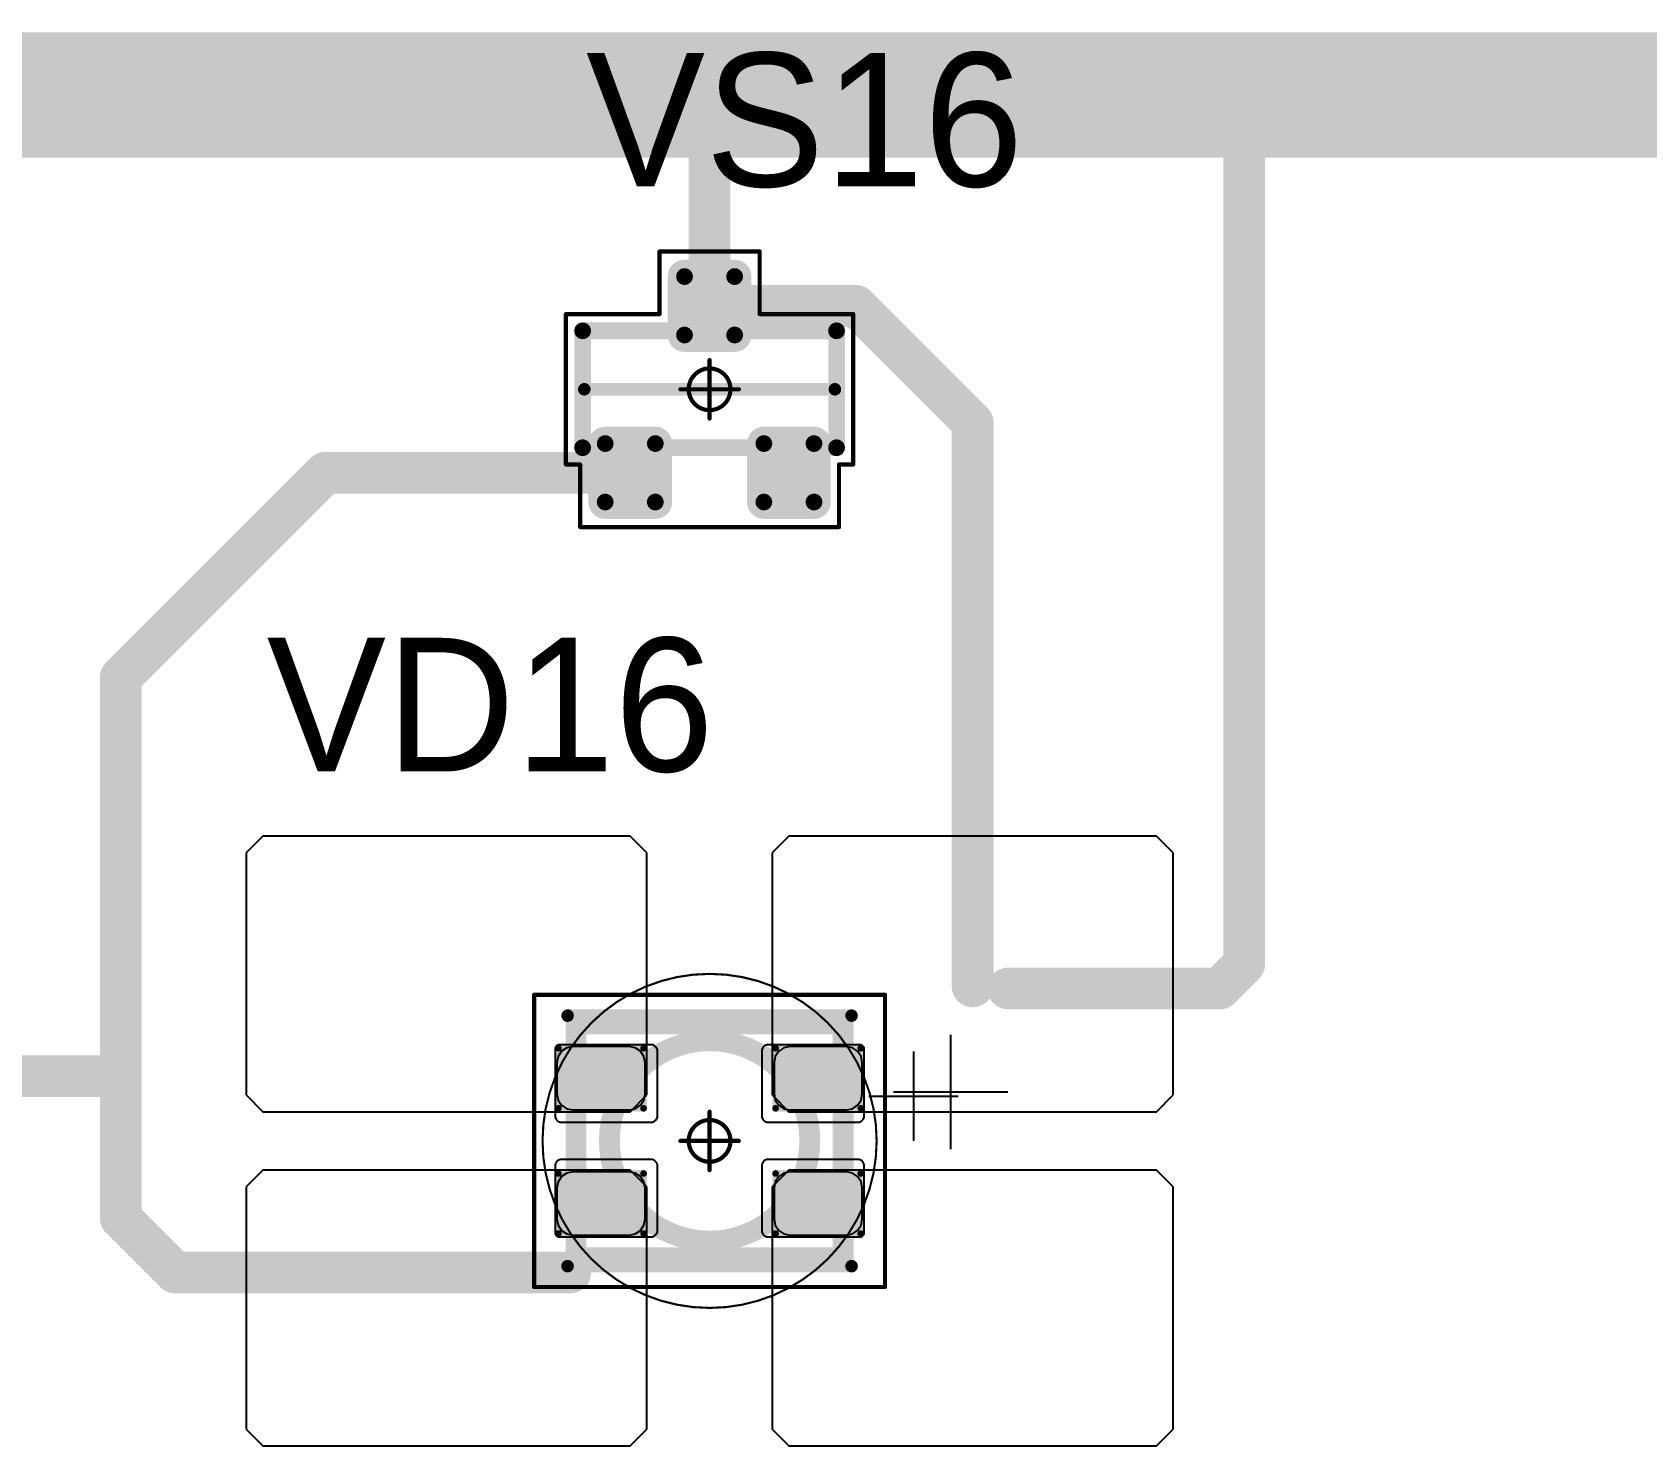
# Model space of a CAD drawing. Header units: millimetres. Extents: x 0 to 400, y 0 to 514.
# Drawn here: x 131.89 to 151.22, y 328.85 to 345.77 of the extents above; entities that cross this region are included whole.
import ezdxf

# ---------------------------------------------------------------- set-up
doc = ezdxf.new("R2010")
doc.units = ezdxf.units.MM
for name, color, linetype in [('Mechanical13', 56, 'Continuous'), ('Mechanical15', 56, 'Continuous'), ('Mechanical2', 216, 'Continuous'), ('TopLayer', 1, 'Continuous'), ('TopOverlay', 2, 'Continuous'), ('TopPaste', 8, 'Continuous'), ('TopSolder', 216, 'Continuous')]:
    doc.layers.add(name, color=color, linetype=linetype)

# ---------------------------------------------------------------- blocks, each defined once
blk = doc.blocks.new('SOT23_166')
at = {"layer": 'Mechanical13', "const_width": 0.1999996}
for points in [[(-0.7000011399999999, 1.52008078), (0.7000011399999999, 1.52008078)], [(-0.7000011399999999, 1.52008078), (-0.7000011399999999, -1.51991822)], [(0.7000011399999999, 1.52008078), (0.7000011399999999, -1.51991822)], [(-0.7000011399999999, -1.51991822), (0.7000011399999999, -1.51991822)]]:
    blk.add_lwpolyline(points, dxfattribs=at)
at = {"layer": 'Mechanical13', "const_width": 0.0999998}
for points in [[(-0.75000104, 1.52008078, 1), (-0.65000124, 1.52008078, 1)], [(-0.75000104, 1.52008078, 1), (-0.65000124, 1.52008078, 1)], [(0.65000124, 1.52008078, 1), (0.75000104, 1.52008078, 1)], [(0.65000124, 1.52008078, 1), (0.75000104, 1.52008078, 1)], [(-0.75000104, -1.51991822, 1), (-0.65000124, -1.51991822, 1)], [(-0.75000104, -1.51991822, 1), (-0.65000124, -1.51991822, 1)], [(0.65000124, -1.51991822, 1), (0.75000104, -1.51991822, 1)], [(0.65000124, -1.51991822, 1), (0.75000104, -1.51991822, 1)]]:
    blk.add_lwpolyline(points, format="xyb", close=True, dxfattribs=at)
at = {"layer": 'Mechanical15', "const_width": 0.0499999}
for points in [[(-0.90000074, 1.72008038), (-0.90000074, 1.55008072)], [(-0.90000074, 1.72008038), (0.90000074, 1.72008038)], [(0.90000074, 1.72008038), (0.90000074, 0.6000800799999999)], [(-1.64999924, 1.55008072), (-1.64999924, -1.54991816)], [(-1.64999924, 1.55008072), (-0.90000074, 1.55008072)], [(0.90000074, 0.6000800799999999), (1.64999924, 0.6000800799999999)], [(1.64999924, 0.6000800799999999), (1.64999924, -0.59991752)], [(0, 0.35007804), (0, -0.34991802)], [(-0.3499993, 8.128e-05), (0.3499993, 8.128e-05)], [(0.90000074, -0.59991752), (1.64999924, -0.59991752)], [(0.90000074, -0.59991752), (0.90000074, -1.71991782)], [(-1.64999924, -1.54991816), (-0.90000074, -1.54991816)], [(-0.90000074, -1.54991816), (-0.90000074, -1.71991782)], [(-0.90000074, -1.71991782), (0.90000074, -1.71991782)]]:
    blk.add_lwpolyline(points, dxfattribs=at)
at = {"layer": 'Mechanical15'}
for points, const_width in [([(-0.9125000799999999, 1.72008038, 1), (-0.8875014, 1.72008038, 1)], 0.02499868), ([(-0.9125000799999999, 1.72008038, 1), (-0.8875014, 1.72008038, 1)], 0.02499868), ([(0.8875014, 1.72008038, 1), (0.9125000799999999, 1.72008038, 1)], 0.02499868), ([(0.8875014, 1.72008038, 1), (0.9125000799999999, 1.72008038, 1)], 0.02499868), ([(-1.66249858, 1.55008072, 1), (-1.6374999, 1.55008072, 1)], 0.02499868), ([(-1.66249858, 1.55008072, 1), (-1.6374999, 1.55008072, 1)], 0.02499868), ([(-0.9125000799999999, 1.55008072, 1), (-0.8875014, 1.55008072, 1)], 0.02499868), ([(-0.9125000799999999, 1.55008072, 1), (-0.8875014, 1.55008072, 1)], 0.02499868), ([(0.8875014, 0.6000800799999999, 1), (0.9125000799999999, 0.6000800799999999, 1)], 0.02499868), ([(0.8875014, 0.6000800799999999, 1), (0.9125000799999999, 0.6000800799999999, 1)], 0.02499868), ([(1.6374999, 0.6000800799999999, 1), (1.66249858, 0.6000800799999999, 1)], 0.02499868), ([(1.6374999, 0.6000800799999999, 1), (1.66249858, 0.6000800799999999, 1)], 0.02499868), ([(0.2499995, 8.382e-05, 1), (-0.2499995, 8.382e-05, 1)], 0.0499999), ([(-0.01249934, 0.35007804, 1), (0.01249934, 0.35007804, 1)], 0.02499868), ([(-0.36249864, 8.128e-05, 1), (-0.33749996, 8.128e-05, 1)], 0.02499868), ([(-0.26249884, 8.382e-05, 1), (-0.23750016, 8.382e-05, 1)], 0.02499868), ([(0.23750016, 8.382e-05, 1), (0.26249884, 8.382e-05, 1)], 0.02499868), ([(0.33749996, 8.128e-05, 1), (0.36249864, 8.128e-05, 1)], 0.02499868), ([(-0.01249934, -0.34991802, 1), (0.01249934, -0.34991802, 1)], 0.02499868), ([(0.8875014, -0.59991752, 1), (0.9125000799999999, -0.59991752, 1)], 0.02499868), ([(0.8875014, -0.59991752, 1), (0.9125000799999999, -0.59991752, 1)], 0.02499868), ([(1.6374999, -0.59991752, 1), (1.66249858, -0.59991752, 1)], 0.02499868), ([(1.6374999, -0.59991752, 1), (1.66249858, -0.59991752, 1)], 0.02499868), ([(-1.66249858, -1.54991816, 1), (-1.6374999, -1.54991816, 1)], 0.02499868), ([(-1.66249858, -1.54991816, 1), (-1.6374999, -1.54991816, 1)], 0.02499868), ([(-0.9125000799999999, -1.54991816, 1), (-0.8875014, -1.54991816, 1)], 0.02499868), ([(-0.9125000799999999, -1.54991816, 1), (-0.8875014, -1.54991816, 1)], 0.02499868), ([(-0.9125000799999999, -1.71991782, 1), (-0.8875014, -1.71991782, 1)], 0.02499868), ([(-0.9125000799999999, -1.71991782, 1), (-0.8875014, -1.71991782, 1)], 0.02499868), ([(0.8875014, -1.71991782, 1), (0.9125000799999999, -1.71991782, 1)], 0.02499868), ([(0.8875014, -1.71991782, 1), (0.9125000799999999, -1.71991782, 1)], 0.02499868)]:
    blk.add_lwpolyline(points, format="xyb", close=True, dxfattribs=dict(at, const_width=const_width))
at = {"layer": 'TopLayer', "const_width": 0.0999998}
for points in [[(-1.39999974, 1.25008132, 1), (-1.29999994, 1.25008132, 1)], [(-0.7000011399999999, 1.25008132, 1), (-0.6000013399999999, 1.25008132, 1)], [(-1.39999974, 0.65008252, 1), (-1.29999994, 0.65008252, 1)], [(-0.7000011399999999, 0.65008252, 1), (-0.6000013399999999, 0.65008252, 1)], [(0.6000013399999999, 0.30008068, 1), (0.7000011399999999, 0.30008068, 1)], [(1.29999994, 0.30008068, 1), (1.39999974, 0.30008068, 1)], [(0.6000013399999999, -0.29991812, 1), (0.7000011399999999, -0.29991812, 1)], [(1.29999994, -0.29991812, 1), (1.39999974, -0.29991812, 1)], [(-1.39999974, -0.64991996, 1), (-1.29999994, -0.64991996, 1)], [(-0.7000011399999999, -0.64991996, 1), (-0.6000013399999999, -0.64991996, 1)], [(-1.39999974, -1.24991876, 1), (-1.29999994, -1.24991876, 1)], [(-0.7000011399999999, -1.24991876, 1), (-0.6000013399999999, -1.24991876, 1)]]:
    blk.add_lwpolyline(points, format="xyb", close=True, dxfattribs=at)
at = {"layer": 'TopLayer'}
for points in [[(-1.44999964, 1.25008132), (-1.44999964, 0.65008252), (-0.55000144, 1.25008132), (-0.55000144, 0.65008252)], [(-1.34999984, 1.35008112), (-1.34999984, 0.55008272), (-0.65000124, 1.35008112), (-0.65000124, 0.55008272)], [(0.65000124, 0.40008048), (0.65000124, -0.39991792), (1.34999984, 0.40008048), (1.34999984, -0.39991792)], [(0.55000144, 0.30008068), (0.55000144, -0.29991812), (1.44999964, 0.30008068), (1.44999964, -0.29991812)], [(-1.34999984, -0.54992016), (-1.34999984, -1.34991856), (-0.65000124, -0.54992016), (-0.65000124, -1.34991856)], [(-1.44999964, -0.64991996), (-1.44999964, -1.24991876), (-0.55000144, -0.64991996), (-0.55000144, -1.24991876)]]:
    blk.add_solid(points, dxfattribs=at)
at = {"layer": 'TopOverlay', "const_width": 0.1499997}
blk.add_lwpolyline([(0, 1.50000208), (0, -1.50000208)], dxfattribs=at)
at = {"layer": 'TopOverlay', "const_width": 0.07499858}
for points in [[(-0.03750056, 1.50000208, 1), (0.03750056, 1.50000208, 1)], [(-0.03750056, -1.50000208, 1), (0.03750056, -1.50000208, 1)]]:
    blk.add_lwpolyline(points, format="xyb", close=True, dxfattribs=at)
at = {"layer": 'TopPaste', "const_width": 0.07499858}
for points in [[(-1.38749786, 1.25008132, 1), (-1.31250182, 1.25008132, 1)], [(-0.68749926, 1.25008132, 1), (-0.61250322, 1.25008132, 1)], [(-1.38749786, 0.65008252, 1), (-1.31250182, 0.65008252, 1)], [(-0.68749926, 0.65008252, 1), (-0.61250322, 0.65008252, 1)], [(0.61250322, 0.30008068, 1), (0.68749926, 0.30008068, 1)], [(1.31250182, 0.30008068, 1), (1.38749786, 0.30008068, 1)], [(0.61250322, -0.29991812, 1), (0.68749926, -0.29991812, 1)], [(1.31250182, -0.29991812, 1), (1.38749786, -0.29991812, 1)], [(-1.38749786, -0.64991996, 1), (-1.31250182, -0.64991996, 1)], [(-0.68749926, -0.64991996, 1), (-0.61250322, -0.64991996, 1)], [(-1.38749786, -1.24991876, 1), (-1.31250182, -1.24991876, 1)], [(-0.68749926, -1.24991876, 1), (-0.61250322, -1.24991876, 1)]]:
    blk.add_lwpolyline(points, format="xyb", close=True, dxfattribs=at)
at = {"layer": 'TopPaste'}
for points in [[(-1.42499842, 1.25008132), (-1.42499842, 0.65008252), (-0.5750026599999999, 1.25008132), (-0.5750026599999999, 0.65008252)], [(-1.34999984, 1.3250799), (-1.34999984, 0.57508394), (-0.65000124, 1.3250799), (-0.65000124, 0.57508394)], [(0.5750026599999999, 0.30008068), (0.5750026599999999, -0.29991812), (1.42499842, 0.30008068), (1.42499842, -0.29991812)], [(0.65000124, 0.37507926), (0.65000124, -0.3749166999999999), (1.34999984, 0.37507926), (1.34999984, -0.3749166999999999)], [(-1.34999984, -0.57492138), (-1.34999984, -1.32491734), (-0.65000124, -0.57492138), (-0.65000124, -1.32491734)], [(-1.42499842, -0.64991996), (-1.42499842, -1.24991876), (-0.5750026599999999, -0.64991996), (-0.5750026599999999, -1.24991876)]]:
    blk.add_solid(points, dxfattribs=at)
at = {"layer": 'TopSolder', "const_width": 0.2015998}
for points in [[(-1.45079974, 1.25008132, 1), (-1.24919994, 1.25008132, 1)], [(-0.75080114, 1.25008132, 1), (-0.5492013399999999, 1.25008132, 1)], [(-1.45079974, 0.65008252, 1), (-1.24919994, 0.65008252, 1)], [(-0.75080114, 0.65008252, 1), (-0.5492013399999999, 0.65008252, 1)], [(0.5492013399999999, 0.30008068, 1), (0.75080114, 0.30008068, 1)], [(1.24919994, 0.30008068, 1), (1.45079974, 0.30008068, 1)], [(0.5492013399999999, -0.29991812, 1), (0.75080114, -0.29991812, 1)], [(1.24919994, -0.29991812, 1), (1.45079974, -0.29991812, 1)], [(-1.45079974, -0.64991996, 1), (-1.24919994, -0.64991996, 1)], [(-0.75080114, -0.64991996, 1), (-0.5492013399999999, -0.64991996, 1)], [(-1.45079974, -1.24991876, 1), (-1.24919994, -1.24991876, 1)], [(-0.75080114, -1.24991876, 1), (-0.5492013399999999, -1.24991876, 1)]]:
    blk.add_lwpolyline(points, format="xyb", close=True, dxfattribs=at)
at = {"layer": 'TopSolder'}
for points in [[(-1.34999984, 1.45168112), (-1.34999984, 0.44848272), (-0.65000124, 1.45168112), (-0.65000124, 0.44848272)], [(-1.55159964, 1.25008132), (-1.55159964, 0.65008252), (-0.4484014399999999, 1.25008132), (-0.4484014399999999, 0.65008252)], [(0.65000124, 0.50168048), (0.65000124, -0.50151792), (1.34999984, 0.50168048), (1.34999984, -0.50151792)], [(0.4484014399999999, 0.30008068), (0.4484014399999999, -0.29991812), (1.55159964, 0.30008068), (1.55159964, -0.29991812)], [(-1.34999984, -0.44832016), (-1.34999984, -1.45151856), (-0.65000124, -0.44832016), (-0.65000124, -1.45151856)], [(-1.55159964, -0.64991996), (-1.55159964, -1.24991876), (-0.4484014399999999, -0.64991996), (-0.4484014399999999, -1.24991876)]]:
    blk.add_solid(points, dxfattribs=at)
blk = doc.blocks.new('E65F_339')
at = {"layer": 'Mechanical13'}
for p, q in [((2.4405844, 1.07120182), (2.4405844, 2.54e-06)), ((1.90498476, 0.5356021799999999), (2.97618404, 0.5356021799999999))]:
    blk.add_line(p, q, dxfattribs=at)
at = {"layer": 'Mechanical13', "const_width": 0.2499995}
for points in [[(-1.60001712, -1.39999974), (-1.60001458, 1.3999972)], [(-1.60001458, 1.3999972), (1.59998156, 1.39999974)], [(1.59998156, -1.39999974), (1.59998156, 1.39999974)], [(-1.60001712, -1.39999974), (1.59998156, -1.39999974)]]:
    blk.add_lwpolyline(points, dxfattribs=at)
at = {"layer": 'Mechanical13'}
for points, const_width in [([(-1.66251382, 1.3999972, 1), (-1.53751534, 1.3999972, 1)], 0.12499848), ([(-1.66251382, 1.3999972, 1), (-1.53751534, 1.3999972, 1)], 0.12499848), ([(1.53748232, 1.39999974, 1), (1.6624808, 1.39999974, 1)], 0.12499848), ([(1.53748232, 1.39999974, 1), (1.6624808, 1.39999974, 1)], 0.12499848), ([(1.19998236, 0, 1), (-1.20001792, 0, 1)], 0.2499995), ([(-1.26251716, 0, 1), (-1.13751868, 0, 1)], 0.12499848), ([(1.13748312, 0, 1), (1.2624816, 0, 1)], 0.12499848), ([(-1.66251636, -1.39999974, 1), (-1.53751788, -1.39999974, 1)], 0.12499848), ([(-1.66251636, -1.39999974, 1), (-1.53751788, -1.39999974, 1)], 0.12499848), ([(1.53748232, -1.39999974, 1), (1.6624808, -1.39999974, 1)], 0.12499848), ([(1.53748232, -1.39999974, 1), (1.6624808, -1.39999974, 1)], 0.12499848)]:
    blk.add_lwpolyline(points, format="xyb", close=True, dxfattribs=dict(at, const_width=const_width))
at = {"layer": 'Mechanical15', "const_width": 0.0499999}
for points in [[(-2.10003644, 1.74999904), (2.09996532, 1.74999904)], [(-2.10003644, -1.74999904), (-2.10003644, 1.74999904)], [(2.09996532, -1.74999904), (2.09996532, 1.74999904)], [(-1.778e-05, 0.3499993), (-1.524e-05, -0.35000184)], [(-1.778e-05, 0.3499993), (-1.524e-05, -0.35000184)], [(-0.35003486, 1.778e-05), (0.34996374, 1.778e-05)], [(-0.35001708, 0), (0.34998152, 0)], [(-2.10003644, -1.74999904), (2.09996532, -1.74999904)]]:
    blk.add_lwpolyline(points, dxfattribs=at)
at = {"layer": 'Mechanical15'}
for points, const_width in [([(-2.11253578, 1.74999904, 1), (-2.0875371, 1.74999904, 1)], 0.02499868), ([(-2.11253578, 1.74999904, 1), (-2.0875371, 1.74999904, 1)], 0.02499868), ([(2.08746598, 1.74999904, 1), (2.11246466, 1.74999904, 1)], 0.02499868), ([(2.08746598, 1.74999904, 1), (2.11246466, 1.74999904, 1)], 0.02499868), ([(0.24996394, 1.778e-05, 1), (-0.25003506, 1.778e-05, 1)], 0.0499999), ([(0.24998172, 0, 1), (-0.25001728, 0, 1)], 0.0499999), ([(-0.01251712, 0.3499993, 1), (0.01248156, 0.3499993, 1)], 0.02499868), ([(-0.01251712, 0.3499993, 1), (0.01248156, 0.3499993, 1)], 0.02499868), ([(-0.3625342, 1.778e-05, 1), (-0.33753552, 1.778e-05, 1)], 0.02499868), ([(-0.36251642, 0, 1), (-0.33751774, 0, 1)], 0.02499868), ([(-0.2625344, 1.778e-05, 1), (-0.23753572, 1.778e-05, 1)], 0.02499868), ([(-0.26251662, 0, 1), (-0.23751794, 0, 1)], 0.02499868), ([(0.2374646, 1.778e-05, 1), (0.26246328, 1.778e-05, 1)], 0.02499868), ([(0.23748238, 0, 1), (0.26248106, 0, 1)], 0.02499868), ([(0.3374643999999999, 1.778e-05, 1), (0.36246308, 1.778e-05, 1)], 0.02499868), ([(0.33748218, 0, 1), (0.36248086, 0, 1)], 0.02499868), ([(-0.01251458, -0.35000184, 1), (0.0124841, -0.35000184, 1)], 0.02499868), ([(-0.01251458, -0.35000184, 1), (0.0124841, -0.35000184, 1)], 0.02499868), ([(-2.11253578, -1.74999904, 1), (-2.0875371, -1.74999904, 1)], 0.02499868), ([(-2.11253578, -1.74999904, 1), (-2.0875371, -1.74999904, 1)], 0.02499868), ([(2.08746598, -1.74999904, 1), (2.11246466, -1.74999904, 1)], 0.02499868), ([(2.08746598, -1.74999904, 1), (2.11246466, -1.74999904, 1)], 0.02499868)]:
    blk.add_lwpolyline(points, format="xyb", close=True, dxfattribs=dict(at, const_width=const_width))
at = {"layer": 'TopLayer'}
for p, q in [((-5.35001724, 3.64999778), (-5.55001684, 3.44999818)), ((-0.9500158799999998, 3.65000032), (-5.35001724, 3.650002859999999)), ((-5.35001724, 3.650002859999999), (-5.35001724, 3.64999778)), ((-0.75001628, 3.45000072), (-0.9500158799999998, 3.65000032)), ((0.9499803199999999, 3.64999778), (0.7499807199999999, 3.44999818)), ((5.349981679999999, 3.65000032), (0.9499803199999999, 3.65000032)), ((0.9499803199999999, 3.65000032), (0.9499803199999999, 3.64999778)), ((5.54998128, 3.45000072), (5.349981679999999, 3.65000032)), ((-5.55001684, 3.44999818), (-5.54973236, 3.44971116)), ((-5.54973236, 3.44971116), (-5.54973236, 0.5499989)), ((-0.75001628, 0.5499989), (-0.75001628, 3.45000072)), ((0.7499807199999999, 3.44999818), (0.7502652, 3.44971624)), ((0.7502652, 3.44971624), (0.7502652, 0.5499989)), ((5.54998128, 0.5499989), (5.54998128, 3.45000072)), ((-5.54973236, 0.5499989), (-5.35001724, 0.3499993)), ((-0.9500133399999999, 0.3499993), (-0.75001628, 0.5499989)), ((0.7502652, 0.5499989), (0.94998286, 0.34999676)), ((5.349981679999999, 0.35000184), (5.54998128, 0.5499989)), ((-5.35001724, 0.3499993), (-0.9500133399999999, 0.3499993)), ((0.94998286, 0.34999676), (5.349981679999999, 0.35000184)), ((-5.35001724, -0.35000184), (-5.55001684, -0.55000144)), ((-0.9500158799999998, -0.3499993), (-5.35001724, -0.35000184)), ((-5.35001724, -0.35000184), (-5.35001724, -0.35000184)), ((-0.75001628, -0.5499989), (-0.9500158799999998, -0.3499993)), ((0.94998286, -0.3499993), (0.7499807199999999, -0.55000144)), ((5.349981679999999, -0.3499993), (0.9499803199999999, -0.3499993)), ((0.9499803199999999, -0.3499993), (0.94998286, -0.3499993)), ((5.54998128, -0.5499989), (5.349981679999999, -0.3499993)), ((-5.55001684, -0.55000144), (-5.54973236, -0.5502833799999999)), ((-5.54973236, -0.5502833799999999), (-5.54973236, -3.45000072)), ((-0.75001628, -3.45000072), (-0.75001628, -0.5499989)), ((0.7499807199999999, -0.55000144), (0.7502652, -0.55028592)), ((0.7502652, -0.55028592), (0.7502652, -3.45000072)), ((5.54998128, -3.45000072), (5.54998128, -0.5499989)), ((-5.54973236, -3.45000072), (-5.35001724, -3.65000032)), ((-0.9500158799999998, -3.65000032), (-0.75001628, -3.45000072)), ((0.7502652, -3.45000072), (0.9499803199999999, -3.65000032)), ((5.349981679999999, -3.65000032), (5.54998128, -3.45000072)), ((-5.35001724, -3.65000032), (-0.9500158799999998, -3.65000032)), ((0.9499803199999999, -3.65000032), (5.349981679999999, -3.65000032))]:
    blk.add_line(p, q, dxfattribs=at)
at = {"layer": 'TopLayer', "const_width": 0.03999991999999999}
for points in [[(-1.82994808, 1.10999778, 1), (-1.78994816, 1.10999778, 1)], [(-0.80995012, 1.10999778, 1), (-0.7699501999999999, 1.10999778, 1)], [(0.77005434, 1.11000032, 1), (0.81005426, 1.11000032, 1)], [(1.7900523, 1.11000032, 1), (1.83005222, 1.11000032, 1)], [(-1.82994808, 0.38999922, 1), (-1.78994816, 0.38999922, 1)], [(-0.80995012, 0.38999922, 1), (-0.7699501999999999, 0.38999922, 1)], [(0.77005434, 0.39000176, 1), (0.81005426, 0.39000176, 1)], [(1.7900523, 0.39000176, 1), (1.83005222, 0.39000176, 1)], [(-1.82994554, -0.39000176, 1), (-1.78994562, -0.39000176, 1)], [(-0.8099475799999999, -0.39000176, 1), (-0.7699476599999999, -0.39000176, 1)], [(0.77005434, -0.39000176, 1), (0.81005426, -0.39000176, 1)], [(1.7900523, -0.39000176, 1), (1.83005222, -0.39000176, 1)], [(-1.82994554, -1.11000032, 1), (-1.78994562, -1.11000032, 1)], [(-0.8099475799999999, -1.11000032, 1), (-0.7699476599999999, -1.11000032, 1)], [(0.77005434, -1.11000032, 1), (0.81005426, -1.11000032, 1)], [(1.7900523, -1.11000032, 1), (1.83005222, -1.11000032, 1)]]:
    blk.add_lwpolyline(points, format="xyb", close=True, dxfattribs=at)
at = {"layer": 'TopLayer'}
for points in [[(-1.84994804, 1.10999778), (-1.84994804, 0.38999922), (-0.7499502399999999, 1.10999778), (-0.7499502399999999, 0.38999922)], [(-1.80994812, 1.1499977), (-1.80994812, 0.3499993), (-0.78995016, 1.1499977), (-0.78995016, 0.3499993)], [(0.7500543799999999, 1.11000032), (0.7500543799999999, 0.39000176), (1.85005218, 1.11000032), (1.85005218, 0.39000176)], [(0.7900543, 1.15000024), (0.7900543, 0.35000184), (1.81005226, 1.15000024), (1.81005226, 0.35000184)], [(-1.80994558, -0.35000184), (-1.80994558, -1.15000024), (-0.78994762, -0.35000184), (-0.78994762, -1.15000024)], [(0.7900543, -0.35000184), (0.7900543, -1.15000024), (1.81005226, -0.35000184), (1.81005226, -1.15000024)], [(-1.8499455, -0.39000176), (-1.8499455, -1.11000032), (-0.7499477, -0.39000176), (-0.7499477, -1.11000032)], [(0.7500543799999999, -0.39000176), (0.7500543799999999, -1.11000032), (1.85005218, -0.39000176), (1.85005218, -1.11000032)]]:
    blk.add_solid(points, dxfattribs=at)
at = {"layer": 'TopOverlay'}
for p, q in [((2.88555176, 1.27113538), (2.88555176, -0.0999998)), ((2.19998544, 0.58556652), (3.57112062, 0.58556652))]:
    blk.add_line(p, q, dxfattribs=at)
at = {"layer": 'TopOverlay', "const_width": 0.1499997}
for points in [[(-1.70001692, 1.49999954), (1.69998136, 1.50000208)], [(-1.70001692, -1.49999954), (1.69998136, -1.49999954)]]:
    blk.add_lwpolyline(points, dxfattribs=at)
at = {"layer": 'TopOverlay', "const_width": 0.07499858}
for points in [[(-1.73751748, 1.49999954, 1), (-1.66251636, 1.49999954, 1)], [(1.6624808, 1.50000208, 1), (1.73748192, 1.50000208, 1)], [(-1.73751748, -1.49999954, 1), (-1.66251636, -1.49999954, 1)], [(1.6624808, -1.49999954, 1), (1.73748192, -1.49999954, 1)]]:
    blk.add_lwpolyline(points, format="xyb", close=True, dxfattribs=at)
at = {"layer": 'TopPaste'}
for p, q in [((-1.81413912, 1.01066092), (-1.82868824, 0.93750384)), ((-1.77269648, 1.07267756), (-1.81413912, 1.01066092)), ((-1.7106773, 1.11412274), (-1.77269648, 1.07267756)), ((-1.63751768, 1.1286744), (-1.7106773, 1.11412274)), ((-0.9625152199999999, 1.12867694), (-1.63751768, 1.1286744)), ((-0.8893581399999999, 1.11412274), (-0.9625152199999999, 1.12867694)), ((-0.82733896, 1.07268264), (-0.8893581399999999, 1.11412274)), ((-0.78589632, 1.01066092), (-0.82733896, 1.07268264)), ((-0.77134212, 0.93750384), (-0.78589632, 1.01066092)), ((0.7858607599999999, 1.01066092), (0.77131164, 0.93750384)), ((0.8273034, 1.0726801), (0.7858607599999999, 1.01066092)), ((0.88932258, 1.11412274), (0.8273034, 1.0726801)), ((0.9624822000000001, 1.1286744), (0.88932258, 1.11412274)), ((1.63748212, 1.1286744), (0.9624822000000001, 1.1286744)), ((1.71064174, 1.11412274), (1.63748212, 1.1286744)), ((1.77266092, 1.07268264), (1.71064174, 1.11412274)), ((1.81410356, 1.01066092), (1.77266092, 1.07268264)), ((1.82865776, 0.93750384), (1.81410356, 1.01066092)), ((-1.82868824, 0.93750384), (-1.82868824, 0.56250078)), ((-0.77134212, 0.56250078), (-0.77134212, 0.93750384)), ((0.77131164, 0.93750384), (0.77131164, 0.56249824)), ((1.82865776, 0.56249824), (1.82865776, 0.93750384)), ((-1.82868824, 0.56250078), (-1.81413912, 0.4893411599999999)), ((-1.81413912, 0.4893411599999999), (-1.77269648, 0.42732452)), ((-1.77269648, 0.42732452), (-1.7106773, 0.38587934)), ((-0.8893581399999999, 0.38587934), (-0.82733896, 0.42731944)), ((-0.82733896, 0.42731944), (-0.78589632, 0.4893411599999999)), ((-0.78589632, 0.4893411599999999), (-0.77134212, 0.56250078)), ((0.77131164, 0.56249824), (0.7858607599999999, 0.4893411599999999)), ((0.7858607599999999, 0.4893411599999999), (0.8273034, 0.42732198)), ((0.8273034, 0.42732198), (0.88932258, 0.38587934)), ((1.71064174, 0.38587934), (1.77266092, 0.42731944)), ((1.77266092, 0.42731944), (1.81410356, 0.4893411599999999)), ((1.81410356, 0.4893411599999999), (1.82865776, 0.56249824)), ((-1.7106773, 0.38587934), (-1.63751768, 0.37132768)), ((-1.63751768, 0.37132768), (-0.96251776, 0.37132768)), ((-0.96251776, 0.37132768), (-0.8893581399999999, 0.38587934)), ((0.88932258, 0.38587934), (0.9624822000000001, 0.37132768)), ((0.9624822000000001, 0.37132768), (1.63748212, 0.37132768)), ((1.63748212, 0.37132768), (1.71064174, 0.38587934)), ((-1.7106773, -0.38587934), (-1.77269648, -0.42732198)), ((-1.63751768, -0.37132768), (-1.7106773, -0.38587934)), ((-0.96251776, -0.37132768), (-1.63751768, -0.37132768)), ((-0.8893581399999999, -0.38587934), (-0.96251776, -0.37132768)), ((-0.82733896, -0.42732198), (-0.8893581399999999, -0.38587934)), ((0.88932258, -0.3858768), (0.8273034, -0.42732198)), ((0.9624822000000001, -0.37132768), (0.88932258, -0.3858768)), ((1.63748212, -0.3713251399999999), (0.9624822000000001, -0.37132768)), ((1.71064174, -0.38587934), (1.63748212, -0.3713251399999999)), ((1.77266092, -0.42732198), (1.71064174, -0.38587934)), ((-1.81413912, -0.4893411599999999), (-1.82869078, -0.56250078)), ((-1.82869078, -0.56250078), (-1.82869078, -0.9375012999999999)), ((-1.77269648, -0.42732198), (-1.81413912, -0.4893411599999999)), ((-0.78589632, -0.4893411599999999), (-0.82733896, -0.42732198)), ((-0.7713446599999999, -0.56250078), (-0.78589632, -0.4893411599999999)), ((-0.7713446599999999, -0.9375012999999999), (-0.7713446599999999, -0.56250078)), ((0.7858607599999999, -0.4893411599999999), (0.7713091, -0.56250078)), ((0.7713091, -0.56250078), (0.7713091, -0.9375012999999999)), ((0.8273034, -0.42732198), (0.7858607599999999, -0.4893411599999999)), ((1.81410356, -0.4893411599999999), (1.77266092, -0.42732198)), ((1.82865522, -0.56250078), (1.81410356, -0.4893411599999999)), ((1.82865522, -0.9375012999999999), (1.82865522, -0.56250078)), ((-1.82869078, -0.9375012999999999), (-1.81413658, -1.01065838)), ((-0.78589378, -1.01065838), (-0.7713446599999999, -0.9375012999999999)), ((0.7713091, -0.9375012999999999), (0.7858633, -1.01065838)), ((1.8141061, -1.01065838), (1.82865522, -0.9375012999999999)), ((-1.81413658, -1.01065838), (-1.77269648, -1.0726801)), ((-1.77269648, -1.0726801), (-1.71067476, -1.1141202)), ((-1.71067476, -1.1141202), (-1.63751768, -1.12867694)), ((-1.63751768, -1.12867694), (-0.9625152199999999, -1.12867186)), ((-0.9625152199999999, -1.12867186), (-0.8893581399999999, -1.11412528)), ((-0.8893581399999999, -1.11412528), (-0.82733896, -1.0726801)), ((-0.82733896, -1.0726801), (-0.78589378, -1.01065838)), ((0.7858633, -1.01065838), (0.8273034, -1.07268264)), ((0.8273034, -1.07268264), (0.88932258, -1.1141202)), ((0.88932258, -1.1141202), (0.9624822000000001, -1.12867694)), ((0.9624822000000001, -1.12867694), (1.63748212, -1.12867186)), ((1.63748212, -1.12867186), (1.71064174, -1.11412528)), ((1.71064174, -1.11412528), (1.77266092, -1.0726801)), ((1.77266092, -1.0726801), (1.8141061, -1.01065838))]:
    blk.add_line(p, q, dxfattribs=at)
at = {"layer": 'TopSolder'}
for p, q in [((-1.84997598, 1.10063026), (-1.8500344, 1.1005693)), ((-1.8500344, 1.1005693), (-1.8500344, 0.3005455)), ((-1.84997344, 1.11056928), (-1.84997598, 1.10063026)), ((-1.84236106, 1.12892586), (-1.84997344, 1.11056928)), ((-1.82830216, 1.1429746), (-1.84236106, 1.12892586)), ((-1.80993796, 1.15057174), (-1.82830216, 1.1429746)), ((-1.80000148, 1.15056666), (-1.80993796, 1.15057174)), ((-0.70004178, 1.15057174), (-1.80000148, 1.15056666)), ((-0.68512436, 1.15057174), (-0.7000443199999999, 1.1505692)), ((-0.7000443199999999, 1.1505692), (-0.70004178, 1.15057174)), ((-0.6575552, 1.1391519), (-0.68512436, 1.15057174)), ((-0.63645542, 1.11805466), (-0.6575552, 1.1391519)), ((-0.6250355799999999, 1.0904855), (-0.63645542, 1.11805466)), ((-0.62504574, 0.30055566), (-0.6250355799999999, 1.07556808)), ((-0.6250355799999999, 1.07556808), (-0.6250355799999999, 1.0904855)), ((0.6249822399999999, 1.07555792), (0.6249644599999999, 1.07556808)), ((0.6249644599999999, 1.07556808), (0.6249669999999999, 0.3005455)), ((0.63638684, 1.1180445), (0.6249771599999999, 1.09047788)), ((0.6249771599999999, 1.09047788), (0.6249822399999999, 1.07555792)), ((0.6574789999999999, 1.13914428), (0.63638684, 1.1180445)), ((0.685038, 1.1505692), (0.6574789999999999, 1.13914428)), ((0.69995542, 1.15057174), (0.685038, 1.1505692)), ((1.79996846, 1.15056158), (0.69995542, 1.15057174)), ((1.799971, 1.15055396), (1.79996846, 1.15056158)), ((1.80990748, 1.1505565), (1.799971, 1.15055396)), ((1.82826914, 1.14295174), (1.80990748, 1.1505565)), ((1.84232296, 1.12889792), (1.82826914, 1.14295174)), ((1.84992772, 1.1105388), (1.84232296, 1.12889792)), ((1.84992772, 1.10059978), (1.84992772, 1.1105388)), ((1.84995312, 0.30055566), (1.84992772, 1.10059978)), ((-1.8500344, 0.3005455), (-1.8500344, 0.28563062)), ((-1.8500344, 0.28563062), (-1.83861456, 0.2580767)), ((-1.83861456, 0.2580767), (-1.81751986, 0.23698962)), ((-1.81751986, 0.23698962), (-1.78996086, 0.22557994)), ((-1.78996086, 0.22557994), (-1.77504598, 0.22558248)), ((-1.77504598, 0.22558248), (-1.77504344, 0.22557994)), ((-1.77504344, 0.22557994), (-0.7000443199999999, 0.22557994)), ((-0.7000443199999999, 0.22557994), (-0.6851269, 0.2255774)), ((-0.6851269, 0.2255774), (-0.6575678999999999, 0.23698962)), ((-0.6575678999999999, 0.23698962), (-0.6364732, 0.25808178)), ((-0.6364732, 0.25808178), (-0.6250533599999999, 0.28563824)), ((-0.6250533599999999, 0.30055312), (-0.62504574, 0.30055566)), ((-0.6250533599999999, 0.28563824), (-0.6250533599999999, 0.30055312)), ((0.6249669999999999, 0.3005455), (0.62496954, 0.28563062)), ((0.62496954, 0.28563062), (0.6363893799999999, 0.25807416)), ((0.6363893799999999, 0.25807416), (0.6574866199999999, 0.23698708)), ((0.6574866199999999, 0.23698708), (0.6850481599999999, 0.2255774)), ((0.6850481599999999, 0.2255774), (0.6999604999999999, 0.22558248)), ((0.6999604999999999, 0.22558248), (0.69995542, 0.22557994)), ((0.69995542, 0.22557994), (1.77495708, 0.22557994)), ((1.77495708, 0.22557994), (1.78986942, 0.22557486)), ((1.78986942, 0.22557486), (1.81743096, 0.23698454)), ((1.81743096, 0.23698454), (1.83852566, 0.25807162)), ((1.83852566, 0.25807162), (1.8499455, 0.28562808)), ((1.8499455, 0.28562808), (1.84994804, 0.30054296)), ((1.84994804, 0.30054296), (1.84995312, 0.30055566)), ((-1.85002424, -0.29941774), (-1.85002678, -1.09943392)), ((-1.8500217, -0.29941774), (-1.85002424, -0.29941774)), ((-1.83860186, -0.25694386), (-1.8500217, -0.28450286)), ((-1.8500217, -0.28450286), (-1.8500217, -0.29941774)), ((-1.81750716, -0.23585424), (-1.83860186, -0.25694386)), ((-1.78994562, -0.22444202), (-1.81750716, -0.23585424)), ((-1.7750282, -0.22444456), (-1.78994562, -0.22444202)), ((-0.70002654, -0.22444202), (-1.7750282, -0.22444456)), ((-0.68511166, -0.22444202), (-0.70002654, -0.2244471)), ((-0.70002654, -0.2244471), (-0.70002654, -0.22444202)), ((-0.6575526599999999, -0.2358517), (-0.68511166, -0.22444202)), ((-0.63645542, -0.25693878), (-0.6575526599999999, -0.2358517)), ((-0.6250355799999999, -0.28449524), (-0.63645542, -0.25693878)), ((-0.62505844, -1.07443016), (-0.6250355799999999, -0.29940758)), ((-0.6250355799999999, -0.29940758), (-0.6250355799999999, -0.28449524)), ((0.6249720799999999, -0.2994152), (0.6249644599999999, -1.07443016)), ((0.6249796999999999, -0.29942028), (0.6249720799999999, -0.2994152)), ((0.63639954, -0.2569464), (0.6249796999999999, -0.28450286)), ((0.6249796999999999, -0.28450286), (0.6249796999999999, -0.29942028)), ((0.65749424, -0.23585424), (0.63639954, -0.2569464)), ((0.68505324, -0.22444202), (0.65749424, -0.23585424)), ((0.69997066, -0.22444456), (0.68505324, -0.22444202)), ((1.77497232, -0.22444202), (0.69997066, -0.22444456)), ((1.77497232, -0.2244471), (1.77497232, -0.22444202)), ((1.7898872, -0.22444456), (1.77497232, -0.2244471)), ((1.8174462, -0.23585424), (1.7898872, -0.22444456)), ((1.8385409, -0.25694132), (1.8174462, -0.23585424)), ((1.84996074, -0.28449524), (1.8385409, -0.25694132)), ((1.84996074, -0.2994101199999999), (1.84996074, -0.28449524)), ((1.84996328, -1.09943138), (1.84996074, -0.2994101199999999)), ((-1.85002678, -1.09943392), (-1.8500217, -1.1093704)), ((-1.8500217, -1.1093704), (-1.84239916, -1.12772698)), ((-1.84239916, -1.12772698), (-1.82833518, -1.14177064)), ((-1.82833518, -1.14177064), (-1.8099659, -1.1493627)), ((-1.8099659, -1.1493627), (-1.80002688, -1.14935254)), ((-1.80002688, -1.14935254), (-0.70002908, -1.14943128)), ((-1.80002688, -1.14935254), (-1.80002688, -1.14935254)), ((-0.70002908, -1.14943128), (-0.6851040399999999, -1.14942112)), ((-0.6851040399999999, -1.14942112), (-0.6575374199999999, -1.13797588)), ((-0.6575374199999999, -1.13797588), (-0.6364503399999999, -1.11685324)), ((-0.6364503399999999, -1.11685324), (-0.62505082, -1.08926884)), ((-0.62505082, -1.08926884), (-0.62506352, -1.07434634)), ((-0.62506352, -1.07434634), (-0.62505844, -1.07443016)), ((0.6249644599999999, -1.07443016), (0.6249644599999999, -1.08935012)), ((0.6249644599999999, -1.08935012), (0.63638176, -1.11691928)), ((0.63638176, -1.11691928), (0.65748154, -1.13801652)), ((0.65748154, -1.13801652), (0.6850507, -1.14943636)), ((0.6850507, -1.14943636), (0.69997066, -1.14943382)), ((0.69997066, -1.14943382), (1.79992782, -1.14943128)), ((0.69997066, -1.14943382), (0.69997066, -1.14943382)), ((1.79992782, -1.14943128), (1.8098643, -1.14943636)), ((1.8098643, -1.14943636), (1.8282285, -1.14183922)), ((1.8282285, -1.14183922), (1.8422874, -1.12779048)), ((1.8422874, -1.12779048), (1.84989978, -1.1094339)), ((1.84989978, -1.1094339), (1.84990232, -1.09949488)), ((1.84990232, -1.09949488), (1.84996328, -1.09943138))]:
    blk.add_line(p, q, dxfattribs=at)

msp = doc.modelspace()

# ---------------------------------------------------------------- linework, layer by layer
at = {"layer": 'Mechanical2'}
for points, const_width in [([(141.99999794, 332.50000048, 1), (138.00000086, 332.50000048, 1)], 0.0254), ([(139.99975048, 334.49999902, 1), (140.00024832, 334.49999902, 1)], 0.00050038), ([(137.99365086, 332.50000048, 1), (138.00635086, 332.50000048, 1)], 0.0127), ([(137.9997494, 332.50000048, 1), (138.00024724, 332.50000048, 1)], 0.00050038), ([(141.99364794, 332.50000048, 1), (142.00634794, 332.50000048, 1)], 0.0127), ([(141.99974902, 332.50000048, 1), (142.00024686, 332.50000048, 1)], 0.00050038), ([(139.99975048, 330.4999994, 1), (140.00024832, 330.4999994, 1)], 0.00050038)]:
    msp.add_lwpolyline(points, format="xyb", close=True, dxfattribs=dict(at, const_width=const_width))
at = {"layer": 'Mechanical2', "const_width": 0.00100076}
for points in [[(139.9999994, 330.4999994), (139.9999994, 334.49999902)], [(137.99999832, 332.50000048), (141.99999794, 332.50000048)]]:
    msp.add_lwpolyline(points, dxfattribs=at)
at = {"layer": 'TopLayer'}
for points, const_width in [([(111.6749989, 345.02499956), (139.9999994, 345.02499956)], 1.49999954), ([(139.9999994, 345.02499956), (146.39999676, 345.02499956)], 1.49999954), ([(146.39999676, 345.02499956), (160.02500126, 345.02499956)], 1.49999954), ([(139.9999232, 345.0249233599999), (139.9999994, 345.02499956)], 0.499999), ([(139.9999232, 342.50007446), (139.9999232, 345.0249233599999)], 0.499999), ([(146.39999676, 345.02499956), (146.39999676, 345.0250402)], 0.499999), ([(146.39999676, 334.6179363), (146.39999676, 345.02499956)], 0.499999), ([(139.9999232, 342.50007446), (141.75000606, 342.50007446)], 0.499999), ([(141.75000606, 342.50007446), (143.1500058, 341.10007472)], 0.499999), ([(143.1500058, 334.35007298), (143.1500058, 341.10007472)], 0.499999), ([(132.9500008, 338.0500732), (135.40000098, 340.5000733799999)], 0.499999), ([(135.40000098, 340.5000733799999), (139.04992256, 340.5000733799999)], 0.499999), ([(132.9500008, 331.57507472), (132.9500008, 338.0500732)], 0.499999), ([(146.10710174, 334.32504128), (146.39999676, 334.6179363)], 0.499999), ([(143.5749986, 334.32504128), (146.10710174, 334.32504128)], 0.499999), ([(121.74294676, 333.27499766), (132.80000872, 333.27499766)], 0.499999), ([(132.9500008, 331.57507472), (133.60000204, 330.92507348)], 0.499999), ([(133.60000204, 330.92507348), (138.33210586, 330.92507348)], 0.499999)]:
    msp.add_lwpolyline(points, dxfattribs=dict(at, const_width=const_width))
for points, const_width in [([(139.62499888, 345.02499956, 1), (140.37499992, 345.02499956, 1)], 0.7499985), ([(139.62499888, 345.02499956, 1), (140.37499992, 345.02499956, 1)], 0.7499985), ([(146.02499624, 345.02499956, 1), (146.77499728, 345.02499956, 1)], 0.7499985), ([(146.02499624, 345.02499956, 1), (146.77499728, 345.02499956, 1)], 0.7499985), ([(139.87492472, 345.0249233599999, 1), (140.12492168, 345.0249233599999, 1)], 0.2499995), ([(139.87492472, 345.0249233599999, 1), (140.12492168, 345.0249233599999, 1)], 0.2499995), ([(139.87500092, 345.02499956, 1), (140.12499788, 345.02499956, 1)], 0.2499995), ([(146.27499828, 345.0250402, 1), (146.52499524, 345.0250402, 1)], 0.2499995), ([(146.27499828, 345.02499956, 1), (146.52499524, 345.02499956, 1)], 0.2499995), ([(146.27499828, 345.02499956, 1), (146.52499524, 345.02499956, 1)], 0.2499995), ([(139.87492472, 342.50007446, 1), (140.12492168, 342.50007446, 1)], 0.2499995), ([(139.87492472, 342.50007446, 1), (140.12492168, 342.50007446, 1)], 0.2499995), ([(141.62500758, 342.50007446, 1), (141.87500454, 342.50007446, 1)], 0.2499995), ([(141.62500758, 342.50007446, 1), (141.87500454, 342.50007446, 1)], 0.2499995), ([(143.02500732, 341.10007472, 1), (143.27500428, 341.10007472, 1)], 0.2499995), ([(143.02500732, 341.10007472, 1), (143.27500428, 341.10007472, 1)], 0.2499995), ([(135.2750025, 340.5000733799999, 1), (135.52499946, 340.5000733799999, 1)], 0.2499995), ([(135.2750025, 340.5000733799999, 1), (135.52499946, 340.5000733799999, 1)], 0.2499995), ([(138.92492408, 340.5000733799999, 1), (139.17492104, 340.5000733799999, 1)], 0.2499995), ([(132.82500232, 338.0500732, 1), (133.07499928, 338.0500732, 1)], 0.2499995), ([(132.82500232, 338.0500732, 1), (133.07499928, 338.0500732, 1)], 0.2499995), ([(146.27499828, 334.6179363, 1), (146.52499524, 334.6179363, 1)], 0.2499995), ([(146.27499828, 334.6179363, 1), (146.52499524, 334.6179363, 1)], 0.2499995), ([(143.02500732, 334.35007298, 1), (143.27500428, 334.35007298, 1)], 0.2499995), ([(143.45000012, 334.32504128, 1), (143.69999708, 334.32504128, 1)], 0.2499995), ([(145.98210326, 334.32504128, 1), (146.23210022, 334.32504128, 1)], 0.2499995), ([(145.98210326, 334.32504128, 1), (146.23210022, 334.32504128, 1)], 0.2499995), ([(132.67501024, 333.27499766, 1), (132.9250072, 333.27499766, 1)], 0.2499995), ([(132.82500232, 331.57507472, 1), (133.07499928, 331.57507472, 1)], 0.2499995), ([(132.82500232, 331.57507472, 1), (133.07499928, 331.57507472, 1)], 0.2499995), ([(133.47500356, 330.92507348, 1), (133.72500052, 330.92507348, 1)], 0.2499995), ([(133.47500356, 330.92507348, 1), (133.72500052, 330.92507348, 1)], 0.2499995), ([(138.20710738, 330.92507348, 1), (138.45710434, 330.92507348, 1)], 0.2499995)]:
    msp.add_lwpolyline(points, format="xyb", close=True, dxfattribs=dict(at, const_width=const_width))

# ---------------------------------------------------------------- block references
for name, p, rotation in [('SOT23_166', (140.00000448, 341.50007392), 90), ('E65F_339', (139.9999994, 332.50000048), 360)]:
    msp.add_blockref(name, p, dxfattribs=dict(rotation=rotation))

# ---------------------------------------------------------------- texts
at = {"layer": 'TopOverlay'}
for s, p in [('VS16', (138.52040368, 343.9286746)), ('VD16', (134.69845298, 336.92420042))]:
    msp.add_text(s, height=1.59999934, dxfattribs=at).set_placement(p)

doc.saveas('drawing.dxf')
